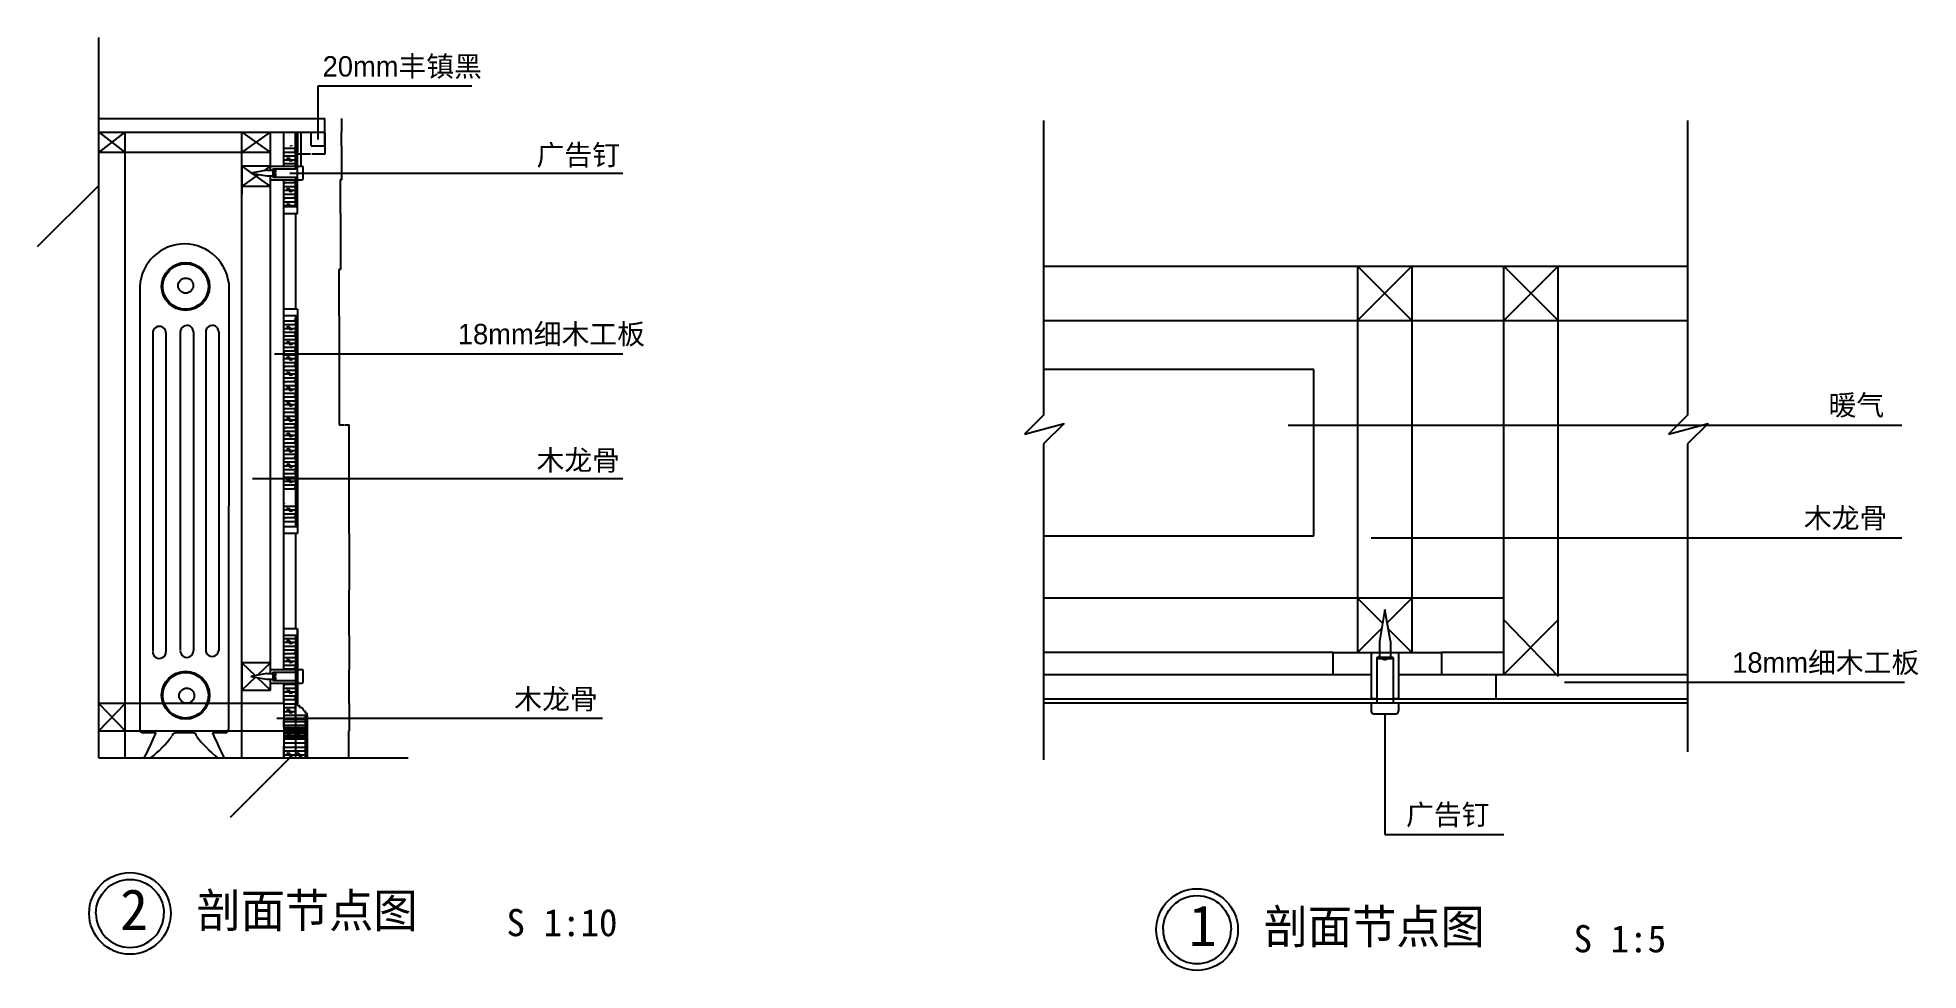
# Model space of a CAD drawing. Header units: metres. Extents: x 287475 to 290240, y -2080 to -709.
import ezdxf

# ---------------------------------------------------------------- set-up
doc = ezdxf.new("R2010")
doc.units = ezdxf.units.M
for name, color, linetype in [('1', 5, 'Continuous'), ('10', 8, 'Continuous'), ('12', 1, 'Continuous'), ('15', 2, 'Continuous'), ('17', 1, 'Continuous'), ('20', 1, 'Continuous'), ('7', 7, 'Continuous'), ('8', 7, 'Continuous'), ('LAYER4', 1, 'Continuous'), ('LAYER5', 2, 'Continuous')]:
    doc.layers.add(name, color=color, linetype=linetype)
doc.dimstyles.get("Standard").update_dxf_attribs({"dimtxt": 2.5, "dimasz": 2.5, "dimexe": 1.25, "dimexo": 0.625, "dimtad": 1, "dimcen": 2.5, "dimazin": 3, "dimtfac": 1, "dimtmove": 0, "dimatfit": 3})

# ---------------------------------------------------------------- blocks, each defined once
blk = doc.blocks.new('HY-4')
at = {"layer": '20'}
for points in [[(-5, 0, -1), (5, 0, -1)], [(-5, 0, 1), (5, 0, 1)]]:
    blk.add_lwpolyline(points, format="xyb", dxfattribs=at)
blk.add_circle((0, 0), 6, dxfattribs=at)
blk.add_circle((0, 0), 6, dxfattribs=at)
blk = doc.blocks.new('_CLOSEDFILLED')
at = {"color": 0, "linetype": 'BYBLOCK'}
blk.add_solid([(-1, 0), (0, 0), (-1, 0)], dxfattribs=at)
blk = doc.blocks.new('*D1')
for p, q in [((287918.01, -1117.83), (287918.01, -1277.85)), ((287918.26, -1277.85), (287924.895, -1277.85)), ((287925.895, -1277.85), (287932.53, -1277.85)), ((287932.78, -1437.87), (287932.78, -1277.85))]:
    blk.add_line(p, q)
at = {"layer": 'Defpoints'}
for p in [(287918.01, -1117.83), (287918.01, -1277.85), (287932.78, -1437.87)]:
    blk.add_point(p, dxfattribs=at)
at = {"layer": '7', "xscale": 0.25, "yscale": 0.25, "rotation": 180}
blk.add_blockref('_CLOSEDFILLED', (287918.01, -1277.85), dxfattribs=at)
at = {"layer": '7', "xscale": 0.25, "yscale": 0.25}
blk.add_blockref('_CLOSEDFILLED', (287932.78, -1277.85), dxfattribs=at)
at = {"layer": '7', "insert": (287925.395, -1277.85), "char_height": 1, "attachment_point": 5}
blk.add_mtext('N', dxfattribs=at)
blk = doc.blocks.new('*D2')
for p, q in [((287932.78, -1437.87), (287932.78, -1521.06)), ((287932.53, -1521.06), (287932.28, -1521.06)), ((287932.78, -1587.87), (287932.78, -1521.06)), ((287932.78, -1521.06), (287932.78, -1521.06)), ((287933.03, -1521.06), (287933.28, -1521.06))]:
    blk.add_line(p, q)
at = {"layer": 'Defpoints'}
for p in [(287932.78, -1437.87), (287932.78, -1521.06), (287932.78, -1587.87)]:
    blk.add_point(p, dxfattribs=at)
at = {"layer": '7', "xscale": 0.25, "yscale": 0.25}
blk.add_blockref('_CLOSEDFILLED', (287932.78, -1521.06), dxfattribs=at)
at = {"layer": '7', "xscale": 0.25, "yscale": 0.25, "rotation": 180}
blk.add_blockref('_CLOSEDFILLED', (287932.78, -1521.06), dxfattribs=at)
at = {"layer": '7', "insert": (287932.78, -1519.935), "char_height": 1, "attachment_point": 5}
blk.add_mtext('0', dxfattribs=at)
blk = doc.blocks.new('*D3')
for p, q in [((287932.78, -1687.87), (287932.78, -1727.87)), ((287931.82, -1727.87), (287931.57, -1727.87)), ((287932.07, -1767.87), (287932.07, -1727.87)), ((287932.78, -1727.87), (287932.07, -1727.87)), ((287933.03, -1727.87), (287933.28, -1727.87))]:
    blk.add_line(p, q)
at = {"layer": 'Defpoints'}
for p in [(287932.78, -1687.87), (287932.78, -1727.87), (287932.07, -1767.87)]:
    blk.add_point(p, dxfattribs=at)
at = {"layer": '7', "xscale": 0.25, "yscale": 0.25, "rotation": 180}
blk.add_blockref('_CLOSEDFILLED', (287932.07, -1727.87), dxfattribs=at)
at = {"layer": '7', "xscale": 0.25, "yscale": 0.25}
blk.add_blockref('_CLOSEDFILLED', (287932.78, -1727.87), dxfattribs=at)
at = {"layer": '7', "insert": (287932.425, -1728.995), "char_height": 1, "attachment_point": 5}
blk.add_mtext('0,71', dxfattribs=at)
blk = doc.blocks.new('*D4')
for p, q in [((287932.78, -1587.87), (287932.78, -1637.87)), ((287932.53, -1637.87), (287932.28, -1637.87)), ((287932.78, -1687.87), (287932.78, -1637.87)), ((287932.78, -1637.87), (287932.78, -1637.87)), ((287933.03, -1637.87), (287933.28, -1637.87))]:
    blk.add_line(p, q)
at = {"layer": 'Defpoints'}
for p in [(287932.78, -1587.87), (287932.78, -1637.87), (287932.78, -1687.87)]:
    blk.add_point(p, dxfattribs=at)
at = {"layer": '7', "xscale": 0.25, "yscale": 0.25}
blk.add_blockref('_CLOSEDFILLED', (287932.78, -1637.87), dxfattribs=at)
at = {"layer": '7', "xscale": 0.25, "yscale": 0.25, "rotation": 180}
blk.add_blockref('_CLOSEDFILLED', (287932.78, -1637.87), dxfattribs=at)
at = {"layer": '7', "insert": (287932.78, -1636.745), "char_height": 1, "attachment_point": 5}
blk.add_mtext('0', dxfattribs=at)
blk = doc.blocks.new('*D5')
for p, q in [((287919.96, -967.87), (287919.96, -1049.73)), ((287920.21, -1049.73), (287917.76, -1049.73)), ((287918.01, -1117.83), (287918.01, -1049.73))]:
    blk.add_line(p, q)
at = {"layer": 'Defpoints'}
for p in [(287919.96, -967.87), (287919.96, -1049.73), (287918.01, -1117.83)]:
    blk.add_point(p, dxfattribs=at)
at = {"layer": '7', "xscale": 0.25, "yscale": 0.25}
blk.add_blockref('_CLOSEDFILLED', (287918.01, -1049.73), dxfattribs=at)
at = {"layer": '7', "xscale": 0.25, "yscale": 0.25, "rotation": 180}
blk.add_blockref('_CLOSEDFILLED', (287919.96, -1049.73), dxfattribs=at)
at = {"layer": '7', "insert": (287918.985, -1050.855), "char_height": 1, "attachment_point": 5}
blk.add_mtext('1,95', dxfattribs=at)
blk = doc.blocks.new('*D6')
for p, q in [((287921.56, -827.73), (287921.56, -847.8)), ((287921.31, -847.8), (287921.06, -847.8)), ((287921.56, -867.87), (287921.56, -847.8)), ((287921.56, -847.8), (287921.56, -847.8)), ((287921.81, -847.8), (287922.06, -847.8))]:
    blk.add_line(p, q)
at = {"layer": 'Defpoints'}
for p in [(287921.56, -827.73), (287921.56, -847.8), (287921.56, -867.87)]:
    blk.add_point(p, dxfattribs=at)
at = {"layer": '7', "xscale": 0.25, "yscale": 0.25}
blk.add_blockref('_CLOSEDFILLED', (287921.56, -847.8), dxfattribs=at)
at = {"layer": '7', "xscale": 0.25, "yscale": 0.25, "rotation": 180}
blk.add_blockref('_CLOSEDFILLED', (287921.56, -847.8), dxfattribs=at)
at = {"layer": '7', "insert": (287921.56, -846.675), "char_height": 1, "attachment_point": 5}
blk.add_mtext('0', dxfattribs=at)
blk = doc.blocks.new('*D7')
for p, q in [((287921.56, -867.87), (287921.56, -917.87)), ((287921.81, -917.87), (287919.71, -917.87)), ((287919.96, -967.87), (287919.96, -917.87))]:
    blk.add_line(p, q)
at = {"layer": 'Defpoints'}
for p in [(287921.56, -867.87), (287921.56, -917.87), (287919.96, -967.87)]:
    blk.add_point(p, dxfattribs=at)
at = {"layer": '7', "xscale": 0.25, "yscale": 0.25}
blk.add_blockref('_CLOSEDFILLED', (287919.96, -917.87), dxfattribs=at)
at = {"layer": '7', "xscale": 0.25, "yscale": 0.25, "rotation": 180}
blk.add_blockref('_CLOSEDFILLED', (287921.56, -917.87), dxfattribs=at)
at = {"layer": '7', "insert": (287920.76, -918.995), "char_height": 1, "attachment_point": 5}
blk.add_mtext('1,6', dxfattribs=at)
blk = doc.blocks.new('*D8')
for p, q in [((287856.89, -848.8), (287856.89, -880.39)), ((287896.89, -848.8), (287896.89, -880.39)), ((287875.89, -880.39), (287856.64, -880.39)), ((287897.14, -880.39), (287877.89, -880.39))]:
    blk.add_line(p, q)
at = {"layer": 'Defpoints'}
for p in [(287856.89, -848.8), (287896.89, -848.8), (287896.89, -880.39)]:
    blk.add_point(p, dxfattribs=at)
at = {"layer": '7', "xscale": 0.25, "yscale": 0.25}
blk.add_blockref('_CLOSEDFILLED', (287856.89, -880.39), dxfattribs=at)
at = {"layer": '7', "xscale": 0.25, "yscale": 0.25, "rotation": 180}
blk.add_blockref('_CLOSEDFILLED', (287896.89, -880.39), dxfattribs=at)
at = {"layer": '7', "insert": (287876.89, -880.39), "char_height": 1, "attachment_point": 5}
blk.add_mtext('40', dxfattribs=at)

msp = doc.modelspace()

# ---------------------------------------------------------------- hatches: boundary and pattern name
at = {"layer": '10'}
h = msp.add_hatch(dxfattribs=at)
h.set_pattern_fill('ANSI31', scale=250)
h.paths.add_polyline_path([(287564.63, -708.82), (287474.59, -708.82), (287474.59, -1855), (288019.52, -1855), (288019.52, -1767.82), (287564.63, -1767.82)])
h = msp.add_hatch(dxfattribs=at)
h.set_pattern_fill('AR-CONC', scale=25)
h.paths.add_polyline_path([(287474.59, -1855), (288019.52, -1855), (288019.52, -1767.82), (287564.63, -1767.82), (287564.63, -708.82), (287474.59, -708.82)])
h = msp.add_hatch(dxfattribs=at)
h.set_pattern_fill('AR-CONC', scale=25)
h.paths.add_polyline_path([(289901.08, -1044.93), (289901.08, -893.9), (288954.01, -893.9), (288954.01, -1044.93)])
h = msp.add_hatch(dxfattribs=at)
h.set_pattern_fill('ANSI31', scale=300)
h.paths.add_polyline_path([(289901.08, -1044.93), (289901.08, -893.9), (288954.01, -893.9), (288954.01, -1044.93)])
h = msp.add_hatch(dxfattribs=at)
h.set_pattern_fill('CORK', scale=90)
h.paths.add_polyline_path([(289435.9, -1612.93), (289379.17, -1612.93), (289379.17, -1644.93), (289435.9, -1644.93)])
h.paths.add_polyline_path([(289475.9, -1612.93), (289475.9, -1644.93), (289539.17, -1644.93), (289539.17, -1612.93)])
h.paths.add_polyline_path([(289619.17, -1680.93), (289619.17, -1644.93), (289475.9, -1644.93), (289475.9, -1680.93)])
h.paths.add_polyline_path([(289435.9, -1680.93), (289435.9, -1644.93), (288954.01, -1644.93), (288954.01, -1680.93)])
h.paths.add_polyline_path([(289901.08, -1684.74), (289901.08, -1653.56), (289619.17, -1644.93), (289619.17, -1674.93)])

# ---------------------------------------------------------------- linework, layer by layer
at = {"layer": '1'}
msp.add_line((287861.89, -847.82), (287861.89, -897.9), dxfattribs=at)
at = {"layer": '10'}
for p, q in [((287836.89, -871.37), (287853.89, -871.37)), ((287836.89, -876.99), (287853.89, -876.99)), ((287838.25, -879.81), (287836.89, -878.45)), ((287836.89, -882.62), (287853.89, -882.62)), ((287846.68, -868.56), (287845.94, -867.82)), ((287848.09, -868.56), (287847.35, -867.82)), ((287849.5, -868.56), (287848.76, -867.82)), ((287853.89, -875.76), (287852.31, -874.18)), ((287853.89, -874.35), (287853.71, -874.18)), ((287836.89, -888.24), (287853.89, -888.24)), ((287836.89, -893.87), (287853.89, -893.87)), ((287846.68, -891.06), (287841.06, -885.43)), ((287848.09, -891.06), (287842.46, -885.43)), ((287849.5, -891.06), (287843.87, -885.43)), ((287853.44, -897.82), (287852.31, -896.68)), ((287853.89, -896.85), (287853.71, -896.68)), ((287836.89, -921.99), (287853.89, -921.99)), ((287838.25, -924.81), (287836.89, -923.45)), ((287836.89, -927.62), (287853.89, -927.62)), ((287836.89, -933.24), (287853.89, -933.24)), ((287836.89, -938.87), (287853.89, -938.87)), ((287846.68, -936.06), (287841.06, -930.43)), ((287848.09, -936.06), (287842.46, -930.43)), ((287849.5, -936.06), (287843.87, -930.43)), ((287853.89, -920.76), (287852.31, -919.18)), ((287853.89, -919.35), (287853.71, -919.18)), ((287836.89, -944.49), (287853.89, -944.49)), ((287838.25, -947.31), (287836.89, -945.95)), ((287836.89, -950.12), (287853.89, -950.12)), ((287836.89, -955.74), (287853.89, -955.74)), ((287845.94, -957.82), (287841.06, -952.93)), ((287847.35, -957.82), (287842.46, -952.93)), ((287848.76, -957.82), (287843.87, -952.93)), ((287853.89, -943.26), (287852.31, -941.68)), ((287853.7, -967.82), (287853.7, -1107.83)), ((287853.89, -941.85), (287853.71, -941.68)), ((287755.63, -1069.45), (287755.46, -1725.66)), ((287625.01, -1081.54), (287625.01, -1725.66)), ((287836.89, -1125.01), (287853.89, -1125.01)), ((287838.25, -1127.82), (287836.89, -1126.46)), ((287836.89, -1130.63), (287853.89, -1130.63)), ((287846.68, -1139.07), (287841.06, -1133.44)), ((287848.09, -1139.07), (287842.46, -1133.44)), ((287849.5, -1139.07), (287843.87, -1133.44)), ((287853.89, -1123.77), (287852.31, -1122.19)), ((287853.89, -1122.37), (287853.71, -1122.19)), ((287643.89, -1143.3), (287643.89, -1610.13)), ((287663.3, -1143.03), (287663.3, -1611.76)), ((287684.25, -1141.86), (287684.25, -1608.69)), ((287703.66, -1141.59), (287703.66, -1610.32)), ((287721.73, -1141.86), (287721.73, -1608.69)), ((287741.14, -1141.59), (287741.14, -1610.32)), ((287836.89, -1136.26), (287853.89, -1136.26)), ((287836.89, -1141.88), (287853.89, -1141.88)), ((287836.89, -1146.99), (287853.89, -1146.99)), ((287838.25, -1149.81), (287836.89, -1148.45)), ((287836.89, -1152.62), (287853.89, -1152.62)), ((287836.89, -1158.24), (287853.89, -1158.24)), ((287846.68, -1161.06), (287841.06, -1155.43)), ((287848.09, -1161.06), (287842.46, -1155.43)), ((287849.5, -1161.06), (287843.87, -1155.43)), ((287853.89, -1145.76), (287852.31, -1144.18)), ((287853.89, -1144.35), (287853.71, -1144.18)), ((287836.89, -1163.87), (287853.89, -1163.87)), ((287836.89, -1169.49), (287853.89, -1169.49)), ((287838.25, -1172.31), (287836.89, -1170.95)), ((287836.89, -1175.12), (287853.89, -1175.12)), ((287836.89, -1180.74), (287853.89, -1180.74)), ((287836.89, -1186.37), (287853.89, -1186.37)), ((287846.68, -1183.56), (287841.06, -1177.93)), ((287848.09, -1183.56), (287842.46, -1177.93)), ((287849.5, -1183.56), (287843.87, -1177.93)), ((287853.89, -1168.26), (287852.31, -1166.68)), ((287853.89, -1190.76), (287852.31, -1189.18)), ((287853.89, -1166.85), (287853.71, -1166.68)), ((287853.89, -1189.35), (287853.71, -1189.18)), ((287836.89, -1191.99), (287853.89, -1191.99)), ((287838.25, -1194.81), (287836.89, -1193.45)), ((287836.89, -1197.62), (287853.89, -1197.62)), ((287836.89, -1203.24), (287853.89, -1203.24)), ((287836.89, -1208.87), (287853.89, -1208.87)), ((287836.89, -1214.49), (287853.89, -1214.49)), ((287838.25, -1217.31), (287836.89, -1215.95)), ((287846.68, -1206.06), (287841.06, -1200.43)), ((287848.09, -1206.06), (287842.46, -1200.43)), ((287849.5, -1206.06), (287843.87, -1200.43)), ((287853.89, -1213.26), (287852.31, -1211.68)), ((287853.89, -1211.85), (287853.71, -1211.68)), ((287836.89, -1220.12), (287853.89, -1220.12)), ((287836.89, -1225.74), (287853.89, -1225.74)), ((287836.89, -1231.37), (287853.89, -1231.37)), ((287836.89, -1236.99), (287853.89, -1236.99)), ((287838.25, -1239.81), (287836.89, -1238.45)), ((287836.89, -1242.62), (287853.89, -1242.62)), ((287846.68, -1228.56), (287841.06, -1222.93)), ((287848.09, -1228.56), (287842.46, -1222.93)), ((287849.5, -1228.56), (287843.87, -1222.93)), ((287853.89, -1235.76), (287852.31, -1234.18)), ((287853.89, -1234.35), (287853.71, -1234.18)), ((287836.89, -1248.24), (287853.89, -1248.24)), ((287836.89, -1253.87), (287853.89, -1253.87)), ((287836.89, -1259.49), (287853.89, -1259.49)), ((287838.25, -1262.31), (287836.89, -1260.95)), ((287836.89, -1265.12), (287853.89, -1265.12)), ((287836.89, -1270.74), (287853.89, -1270.74)), ((287846.68, -1251.06), (287841.06, -1245.43)), ((287846.68, -1273.56), (287841.06, -1267.93)), ((287848.09, -1251.06), (287842.46, -1245.43)), ((287848.09, -1273.56), (287842.46, -1267.93)), ((287849.5, -1251.06), (287843.87, -1245.43)), ((287849.5, -1273.56), (287843.87, -1267.93)), ((287853.89, -1258.26), (287852.31, -1256.68)), ((287853.89, -1256.85), (287853.71, -1256.68)), ((287836.89, -1276.37), (287853.89, -1276.37)), ((287836.89, -1281.99), (287853.89, -1281.99)), ((287838.25, -1284.81), (287836.89, -1283.45)), ((287836.89, -1287.62), (287853.89, -1287.62)), ((287836.89, -1293.24), (287853.89, -1293.24)), ((287836.89, -1298.87), (287853.89, -1298.87)), ((287846.68, -1296.06), (287841.06, -1290.43)), ((287848.09, -1296.06), (287842.46, -1290.43)), ((287849.5, -1296.06), (287843.87, -1290.43)), ((287853.89, -1280.76), (287852.31, -1279.18)), ((287853.89, -1279.35), (287853.71, -1279.18)), ((287836.89, -1304.49), (287853.89, -1304.49)), ((287838.25, -1307.31), (287836.89, -1305.95)), ((287836.89, -1310.12), (287853.89, -1310.12)), ((287836.89, -1315.74), (287853.89, -1315.74)), ((287836.89, -1321.37), (287853.89, -1321.37)), ((287836.89, -1326.99), (287853.89, -1326.99)), ((287846.68, -1318.56), (287841.06, -1312.93)), ((287848.09, -1318.56), (287842.46, -1312.93)), ((287849.5, -1318.56), (287843.87, -1312.93)), ((287853.89, -1303.26), (287852.31, -1301.68)), ((287853.89, -1325.76), (287852.31, -1324.18)), ((287853.89, -1301.85), (287853.71, -1301.68)), ((287853.89, -1324.35), (287853.71, -1324.18)), ((287838.25, -1329.81), (287836.89, -1328.45)), ((287836.89, -1332.62), (287853.89, -1332.62)), ((287836.89, -1338.24), (287853.89, -1338.24)), ((287836.89, -1343.87), (287853.89, -1343.87)), ((287836.89, -1349.49), (287853.89, -1349.49)), ((287838.25, -1352.31), (287836.89, -1350.95)), ((287836.89, -1355.12), (287853.89, -1355.12)), ((287846.68, -1341.06), (287841.06, -1335.43)), ((287848.09, -1341.06), (287842.46, -1335.43)), ((287849.5, -1341.06), (287843.87, -1335.43)), ((287853.89, -1348.26), (287852.31, -1346.68)), ((287853.89, -1346.85), (287853.71, -1346.68)), ((287836.89, -1360.74), (287853.89, -1360.74)), ((287836.89, -1366.37), (287853.89, -1366.37)), ((287836.89, -1371.99), (287853.89, -1371.99)), ((287846.68, -1363.56), (287841.06, -1357.93)), ((287848.09, -1363.56), (287842.46, -1357.93)), ((287849.5, -1363.56), (287843.87, -1357.93)), ((287853.89, -1370.76), (287852.31, -1369.18)), ((287853.89, -1369.35), (287853.71, -1369.18)), ((287838.25, -1394.81), (287836.89, -1393.45)), ((287836.89, -1397.62), (287853.89, -1397.62)), ((287836.89, -1403.24), (287853.89, -1403.24)), ((287836.89, -1408.87), (287853.89, -1408.87)), ((287846.68, -1406.06), (287841.06, -1400.43)), ((287848.09, -1406.06), (287842.46, -1400.43)), ((287849.5, -1406.06), (287843.87, -1400.43)), ((287836.89, -1414.49), (287853.89, -1414.49)), ((287838.25, -1417.31), (287836.89, -1415.95)), ((287836.89, -1420.12), (287853.89, -1420.12)), ((287853.89, -1413.26), (287852.31, -1411.68)), ((287853.7, -1437.86), (287853.7, -1577.87)), ((287853.89, -1411.85), (287853.71, -1411.68)), ((287836.89, -1592.01), (287853.89, -1592.01)), ((287836.89, -1597.63), (287853.89, -1597.63)), ((287836.89, -1603.24), (287853.89, -1603.24)), ((287846.68, -1600.44), (287841.06, -1594.82)), ((287848.09, -1600.44), (287842.46, -1594.82)), ((287849.5, -1600.44), (287843.87, -1594.82)), ((287836.89, -1608.87), (287853.89, -1608.87)), ((287836.89, -1614.49), (287853.89, -1614.49)), ((287838.25, -1617.31), (287836.89, -1615.95)), ((287836.89, -1620.12), (287853.89, -1620.12)), ((287836.89, -1625.74), (287853.89, -1625.74)), ((287836.89, -1631.37), (287853.89, -1631.37)), ((287846.68, -1628.56), (287841.06, -1622.93)), ((287848.09, -1628.56), (287842.46, -1622.93)), ((287849.5, -1628.56), (287843.87, -1622.93)), ((287853.89, -1613.26), (287852.31, -1611.68)), ((287853.89, -1611.85), (287853.71, -1611.68)), ((287836.89, -1636.99), (287853.89, -1636.99)), ((287836.89, -1659.49), (287853.89, -1659.49)), ((287853.89, -1635.76), (287852.31, -1634.18)), ((287853.89, -1658.26), (287853.44, -1657.82)), ((287853.89, -1634.35), (287853.71, -1634.18)), ((287838.25, -1662.31), (287836.89, -1660.95)), ((287836.89, -1665.12), (287853.89, -1665.12)), ((287836.89, -1670.74), (287853.89, -1670.74)), ((287836.89, -1676.37), (287853.89, -1676.37)), ((287836.89, -1681.99), (287853.89, -1681.99)), ((287838.25, -1684.81), (287836.89, -1683.45)), ((287846.68, -1673.56), (287841.06, -1667.93)), ((287848.09, -1673.56), (287842.46, -1667.93)), ((287849.5, -1673.56), (287843.87, -1667.93)), ((287853.89, -1680.76), (287852.31, -1679.18)), ((287853.89, -1679.35), (287853.71, -1679.18)), ((287836.89, -1688.18), (287853.89, -1688.18)), ((287836.89, -1693.8), (287853.89, -1693.8)), ((287836.89, -1699.43), (287853.89, -1699.43)), ((287836.89, -1705.05), (287853.89, -1705.05)), ((287836.89, -1710.68), (287853.89, -1710.68)), ((287836.89, -1714.19), (287853.89, -1714.19)), ((287846.68, -1702.24), (287841.06, -1696.62)), ((287848.09, -1702.24), (287842.46, -1696.62)), ((287849.5, -1702.24), (287843.87, -1696.62)), ((287850.88, -1710.68), (287867.88, -1710.68)), ((287850.88, -1714.19), (287867.88, -1714.19)), ((287853.89, -1712.95), (287853.44, -1712.51)), ((287648.77, -1730.91), (287630.26, -1730.91)), ((287702.96, -1730.91), (287677.51, -1730.91)), ((287750.21, -1730.91), (287731.7, -1730.91)), ((287838.25, -1717), (287836.89, -1715.64)), ((287838.25, -1719.5), (287836.89, -1718.14)), ((287836.89, -1719.81), (287853.89, -1719.81)), ((287836.89, -1722.87), (287853.89, -1722.87)), ((287836.89, -1725.44), (287853.89, -1725.44)), ((287836.89, -1728.5), (287853.89, -1728.5)), ((287836.89, -1731.06), (287853.89, -1731.06)), ((287836.89, -1734.12), (287853.89, -1734.12)), ((287836.89, -1736.69), (287853.89, -1736.69)), ((287836.89, -1739.75), (287853.89, -1739.75)), ((287846.68, -1728.25), (287841.06, -1722.62)), ((287846.68, -1736.93), (287841.06, -1731.31)), ((287848.09, -1728.25), (287842.46, -1722.62)), ((287848.09, -1736.93), (287842.46, -1731.31)), ((287849.5, -1728.25), (287843.87, -1722.62)), ((287849.5, -1736.93), (287843.87, -1731.31)), ((287850.88, -1719.81), (287867.88, -1719.81)), ((287850.88, -1722.87), (287867.88, -1722.87)), ((287850.88, -1725.44), (287867.88, -1725.44)), ((287850.88, -1728.5), (287867.88, -1728.5)), ((287850.88, -1731.06), (287867.88, -1731.06)), ((287850.88, -1734.12), (287867.88, -1734.12)), ((287850.88, -1736.69), (287867.88, -1736.69)), ((287850.88, -1739.75), (287867.88, -1739.75)), ((287853.89, -1735.45), (287852.31, -1733.87)), ((287853.89, -1734.05), (287853.71, -1733.87)), ((287860.68, -1728.25), (287855.05, -1722.62)), ((287860.68, -1736.93), (287855.05, -1731.31)), ((287862.08, -1728.25), (287856.46, -1722.62)), ((287862.08, -1736.93), (287856.46, -1731.31)), ((287863.49, -1728.25), (287857.87, -1722.62)), ((287863.49, -1736.93), (287857.87, -1731.31)), ((287836.89, -1745.37), (287853.89, -1745.37)), ((287836.89, -1751.94), (287853.89, -1751.94)), ((287838.25, -1754.75), (287836.89, -1753.39)), ((287836.89, -1757.56), (287853.89, -1757.56)), ((287836.89, -1763.19), (287853.89, -1763.19)), ((287846.68, -1766), (287841.06, -1760.38)), ((287848.09, -1766), (287842.46, -1760.38)), ((287849.5, -1766), (287843.87, -1760.38)), ((287850.88, -1745.37), (287867.88, -1745.37)), ((287850.88, -1751.94), (287867.88, -1751.94)), ((287850.88, -1757.56), (287867.88, -1757.56)), ((287850.88, -1763.19), (287867.88, -1763.19)), ((287853.89, -1750.71), (287853.44, -1750.26)), ((287860.68, -1766), (287855.05, -1760.38)), ((287862.08, -1766), (287856.46, -1760.38)), ((287863.49, -1766), (287857.87, -1760.38))]:
    msp.add_line(p, q, dxfattribs=at)
for centre, radius in [((287692.21, -1074.62), 35.21), ((287692.21, -1074.62), 33.46), ((287692.36, -1073.39), 11.15), ((287692.21, -1675.64), 35.21), ((287692.21, -1675.64), 33.46), ((287693.89, -1676.31), 11.15)]:
    msp.add_circle(centre, radius, dxfattribs=at)
for centre, radius, start, end in [((287690.53, -1077.81), 65.63, 7.32, 183.26), ((287653.59, -1143.1), 9.7, 359.58, 181.21), ((287693.95, -1141.66), 9.7, 359.58, 181.21), ((287731.43, -1141.66), 9.7, 359.58, 181.21), ((287653.59, -1611.69), 9.7, 178.79, 0.42), ((287693.95, -1610.25), 9.7, 178.79, 0.42), ((287731.43, -1608.89), 9.7, 178.79, 0.42), ((287630.26, -1725.66), 5.25, 180, 270), ((286971.61, -1436.03), 738.57, 333.31, 336.47), ((287514.53, -1613.74), 199.44, 309.42, 322.27), ((287677.51, -1736.16), 5.25, 90, 175.84), ((287702.96, -1736.16), 5.25, 4.16, 90), ((287865.94, -1613.74), 199.44, 217.73, 230.58), ((288408.86, -1436.03), 738.57, 203.53, 206.69), ((287750.54, -1725.99), 4.93, 266.18, 3.81)]:
    msp.add_arc(centre, radius, start, end, dxfattribs=at)
at = {"layer": '12'}
for p, q in [((287564.63, -827.82), (287896.89, -827.82)), ((287896.89, -867.82), (287896.89, -827.82)), ((287564.63, -847.82), (287896.89, -847.82)), ((287564.63, -847.82), (287603.5, -877.82)), ((287564.63, -877.82), (287603.5, -847.82)), ((287603.5, -1767.82), (287603.5, -847.82)), ((287774.88, -1767.82), (287774.88, -847.82)), ((287774.88, -877.82), (287816.89, -847.82)), ((287774.88, -847.82), (287816.89, -877.82)), ((287816.89, -903.82), (287816.89, -847.82)), ((287836.89, -897.82), (287836.89, -847.82)), ((287853.89, -897.82), (287853.89, -847.82)), ((287856.89, -967.82), (287856.89, -847.82)), ((287876.89, -867.82), (287876.89, -847.82)), ((287564.63, -877.44), (287816.89, -877.44)), ((287876.89, -867.82), (287896.89, -867.82)), ((287774.88, -897.82), (287774.88, -938.27)), ((287816.89, -897.82), (287774.88, -897.82)), ((287774.88, -897.82), (287788.83, -907.78)), ((287774.88, -927.82), (287800.01, -909.87)), ((287789.26, -908.09), (287816.89, -927.82)), ((287807.51, -904.51), (287816.89, -897.82)), ((287816.89, -903.82), (287816.89, -897.82)), ((287816.89, -1643.82), (287816.89, -911.82)), ((287816.89, -938.27), (287816.89, -911.82)), ((287836.89, -1637.82), (287836.89, -917.82)), ((287853.89, -957.82), (287853.89, -917.82)), ((287856.89, -967.82), (287836.89, -967.82)), ((287856.89, -1107.83), (287836.89, -1107.83)), ((287853.89, -1117.83), (287853.89, -1427.87)), ((287856.89, -1107.83), (287856.89, -1437.87)), ((287856.89, -1437.87), (287836.89, -1437.87)), ((287856.89, -1577.87), (287836.89, -1577.87)), ((287856.89, -1577.87), (287836.89, -1577.87)), ((287856.89, -1587.87), (287836.89, -1587.87)), ((287853.89, -1587.87), (287853.89, -1687.82)), ((287856.89, -1577.87), (287856.89, -1687.82)), ((287816.89, -1627.86), (287774.88, -1627.86)), ((287774.88, -1627.86), (287774.88, -1668.32)), ((287774.88, -1627.86), (287794.53, -1646.79)), ((287816.89, -1627.86), (287797.83, -1646.21)), ((287816.89, -1644.34), (287816.89, -1627.86)), ((289463.9, -1612.93), (289475.9, -1612.93)), ((287794.91, -1649.03), (287774.88, -1668.32)), ((287797.26, -1649.42), (287816.89, -1668.32)), ((287816.89, -1668.32), (287816.89, -1651.6)), ((287836.89, -1687.82), (287836.89, -1657.82)), ((287774.88, -1668.32), (287816.89, -1668.32)), ((287836.89, -1722.51), (287836.89, -1712.51)), ((287853.89, -1704.82), (287853.89, -1687.82)), ((287853.89, -1687.82), (287856.89, -1687.82)), ((287853.89, -1687.82), (287856.89, -1687.82)), ((287853.89, -1704.82), (287870.89, -1704.82)), ((287856.89, -1690.65), (287856.89, -1687.82)), ((287856.89, -1690.65), (287860.29, -1690.65)), ((287860.29, -1693.48), (287860.29, -1690.65)), ((287866.35, -1699.15), (287868.62, -1699.15)), ((287868.62, -1701.98), (287868.62, -1699.15)), ((287868.62, -1701.98), (287870.89, -1701.98)), ((287870.89, -1704.82), (287870.89, -1701.98)), ((287564.63, -1727.82), (287836.75, -1727.82)), ((287853.89, -1739.51), (287853.89, -1722.51)), ((287836.89, -1767.82), (287836.89, -1750.26))]:
    msp.add_line(p, q, dxfattribs=at)
msp.add_arc((287860.03, -1699.84), 6.36, 6.24, 87.67, dxfattribs=at)
at = {"layer": '15'}
for q in [(287564.63, -708.82), (288019.52, -1767.82)]:
    msp.add_line((287564.63, -1767.82), q, dxfattribs=at)
at = {"layer": '17'}
for p, q in [((287811.49, -903.82), (287788.13, -907.91)), ((287788.13, -907.91), (287811.75, -911.82)), ((287811.49, -903.82), (287820.51, -903.82)), ((287811.49, -911.82), (287820.51, -911.82)), ((287816.89, -897.82), (287853.89, -897.82)), ((287820.51, -901.82), (287820.51, -913.82)), ((287820.51, -901.82), (287856.79, -901.82)), ((287820.51, -901.82), (287852.46, -901.82)), ((287820.51, -901.82), (287820.51, -906.89)), ((287820.51, -901.87), (287824.51, -901.87)), ((287820.51, -902.12), (287824.51, -902.12)), ((287820.51, -902.37), (287824.51, -902.37)), ((287820.51, -902.62), (287824.51, -902.62)), ((287820.51, -902.87), (287824.51, -902.87)), ((287820.51, -903.12), (287824.51, -903.12)), ((287820.51, -903.37), (287824.51, -903.37)), ((287820.51, -903.62), (287824.51, -903.62)), ((287820.51, -903.87), (287824.51, -903.87)), ((287820.51, -904.12), (287824.51, -904.12)), ((287820.51, -904.37), (287824.51, -904.37)), ((287820.51, -904.62), (287824.51, -904.62)), ((287820.51, -904.87), (287824.51, -904.87)), ((287820.51, -905.12), (287824.51, -905.12)), ((287820.51, -905.37), (287824.51, -905.37)), ((287820.51, -905.62), (287824.51, -905.62)), ((287820.51, -905.87), (287824.51, -905.87)), ((287820.51, -906.12), (287824.51, -906.12)), ((287820.51, -906.37), (287824.51, -906.37)), ((287820.51, -906.62), (287824.51, -906.62)), ((287820.51, -906.87), (287824.51, -906.87)), ((287820.51, -907.12), (287822.32, -907.12)), ((287820.51, -907.37), (287822.32, -907.37)), ((287820.51, -907.62), (287822.32, -907.62)), ((287820.51, -907.87), (287822.32, -907.87)), ((287820.51, -908.12), (287822.32, -908.12)), ((287820.51, -908.37), (287822.32, -908.37)), ((287820.51, -908.62), (287822.32, -908.62)), ((287820.51, -908.87), (287824.51, -908.87)), ((287820.51, -909.12), (287824.51, -909.12)), ((287820.51, -909.37), (287824.51, -909.37)), ((287820.51, -909.62), (287824.51, -909.62)), ((287820.51, -909.87), (287824.51, -909.87)), ((287820.51, -910.12), (287824.51, -910.12)), ((287820.51, -910.37), (287824.51, -910.37)), ((287820.51, -910.62), (287824.51, -910.62)), ((287820.51, -910.87), (287824.51, -910.87)), ((287820.51, -911.12), (287824.51, -911.12)), ((287820.51, -911.37), (287824.51, -911.37)), ((287820.51, -911.62), (287824.51, -911.62)), ((287820.51, -911.87), (287824.51, -911.87)), ((287820.51, -912.12), (287824.51, -912.12)), ((287820.51, -912.37), (287824.51, -912.37)), ((287820.51, -912.62), (287824.51, -912.62)), ((287820.84, -901.82), (287856.89, -901.82)), ((287822.32, -906.89), (287822.32, -908.76)), ((287824.51, -906.89), (287822.32, -906.89)), ((287822.32, -908.76), (287824.51, -908.76)), ((287824.51, -901.82), (287824.51, -906.89)), ((287824.51, -908.76), (287824.51, -913.82)), ((287853.89, -897.82), (287853.89, -901.82)), ((287856.89, -897.9), (287862.89, -897.9)), ((287864.89, -915.86), (287864.89, -899.9)), ((287864.89, -915.86), (287864.89, -899.9)), ((287816.89, -917.82), (287853.89, -917.82)), ((287820.51, -912.87), (287824.51, -912.87)), ((287820.51, -913.12), (287824.51, -913.12)), ((287820.51, -913.37), (287824.51, -913.37)), ((287820.51, -913.62), (287824.51, -913.62)), ((287820.51, -913.82), (287852.46, -913.82)), ((287820.84, -913.82), (287856.89, -913.82)), ((287820.84, -913.82), (287856.89, -913.82)), ((287849.64, -917.82), (287849.64, -917.82)), ((287853.89, -913.82), (287853.89, -917.82)), ((287856.89, -917.86), (287862.89, -917.86)), ((289455.72, -1549.43), (289447.9, -1596.67)), ((289463.9, -1596.14), (289455.72, -1549.43)), ((289447.9, -1596.14), (289447.9, -1620.18)), ((289463.9, -1596.14), (289463.9, -1620.18)), ((289435.9, -1612.93), (289435.9, -1680.93)), ((289467.9, -1620.18), (289443.9, -1620.18)), ((289443.9, -1620.18), (289443.9, -1678.09)), ((289443.9, -1620.83), (289443.9, -1686.93)), ((289443.9, -1620.83), (289443.9, -1686.93)), ((289454.02, -1622.18), (289443.9, -1622.18)), ((289444.3, -1620.18), (289444.3, -1622.18)), ((289444.8, -1620.18), (289444.8, -1622.18)), ((289445.3, -1620.18), (289445.3, -1622.18)), ((289445.8, -1620.18), (289445.8, -1622.18)), ((289446.3, -1620.18), (289446.3, -1622.18)), ((289446.8, -1620.18), (289446.8, -1622.18)), ((289447.3, -1620.18), (289447.3, -1622.18)), ((289447.8, -1620.18), (289447.8, -1622.18)), ((289448.3, -1620.18), (289448.3, -1622.18)), ((289448.8, -1620.18), (289448.8, -1622.18)), ((289449.3, -1620.18), (289449.3, -1622.18)), ((289449.8, -1620.18), (289449.8, -1622.18)), ((289450.3, -1620.18), (289450.3, -1622.18)), ((289450.8, -1620.18), (289450.8, -1622.18)), ((289451.3, -1620.18), (289451.3, -1622.18)), ((289451.8, -1620.18), (289451.8, -1622.18)), ((289452.3, -1620.18), (289452.3, -1622.18)), ((289452.8, -1620.18), (289452.8, -1622.18)), ((289453.3, -1620.18), (289453.3, -1622.18)), ((289453.8, -1620.18), (289453.8, -1622.18)), ((289454.02, -1623.8), (289454.02, -1622.18)), ((289457.74, -1623.8), (289454.02, -1623.8)), ((289454.3, -1620.18), (289454.3, -1623.8)), ((289454.8, -1620.18), (289454.8, -1623.8)), ((289455.3, -1620.18), (289455.3, -1623.8)), ((289455.8, -1620.18), (289455.8, -1623.8)), ((289456.3, -1620.18), (289456.3, -1623.8)), ((289456.8, -1620.18), (289456.8, -1623.8)), ((289457.3, -1620.18), (289457.3, -1623.8)), ((289467.9, -1620.18), (289457.74, -1620.18)), ((289457.74, -1622.18), (289457.74, -1623.8)), ((289467.9, -1622.18), (289457.74, -1622.18)), ((289457.8, -1620.18), (289457.8, -1622.18)), ((289458.3, -1620.18), (289458.3, -1622.18)), ((289458.8, -1620.18), (289458.8, -1622.18)), ((289459.3, -1620.18), (289459.3, -1622.18)), ((289459.8, -1620.18), (289459.8, -1622.18)), ((289460.3, -1620.18), (289460.3, -1622.18)), ((289460.8, -1620.18), (289460.8, -1622.18)), ((289461.3, -1620.18), (289461.3, -1622.18)), ((289461.8, -1620.18), (289461.8, -1622.18)), ((289462.3, -1620.18), (289462.3, -1622.18)), ((289462.8, -1620.18), (289462.8, -1622.18)), ((289463.3, -1620.18), (289463.3, -1622.18)), ((289463.8, -1620.18), (289463.8, -1622.18)), ((289464.3, -1620.18), (289464.3, -1622.18)), ((289464.8, -1620.18), (289464.8, -1622.18)), ((289465.3, -1620.18), (289465.3, -1622.18)), ((289465.8, -1620.18), (289465.8, -1622.18)), ((289466.3, -1620.18), (289466.3, -1622.18)), ((289466.8, -1620.18), (289466.8, -1622.18)), ((289467.3, -1620.18), (289467.3, -1622.18)), ((289467.8, -1620.18), (289467.8, -1622.18)), ((289467.9, -1620.18), (289467.9, -1686.74)), ((289467.9, -1620.18), (289467.9, -1678.09)), ((289467.9, -1620.83), (289467.9, -1686.93)), ((289475.9, -1612.93), (289475.9, -1680.93)), ((287811.49, -1643.82), (287788.13, -1647.91)), ((287788.13, -1647.91), (287811.75, -1651.82)), ((287811.49, -1643.82), (287820.51, -1643.82)), ((287811.49, -1651.82), (287820.51, -1651.82)), ((287816.89, -1637.82), (287853.89, -1637.82)), ((287816.89, -1657.82), (287853.89, -1657.82)), ((287820.51, -1641.82), (287856.79, -1641.82)), ((287820.51, -1641.82), (287820.51, -1646.89)), ((287820.51, -1641.82), (287820.51, -1653.82)), ((287820.51, -1641.82), (287852.46, -1641.82)), ((287820.51, -1641.87), (287824.51, -1641.87)), ((287820.51, -1642.12), (287824.51, -1642.12)), ((287820.51, -1642.37), (287824.51, -1642.37)), ((287820.51, -1642.62), (287824.51, -1642.62)), ((287820.51, -1642.87), (287824.51, -1642.87)), ((287820.51, -1643.12), (287824.51, -1643.12)), ((287820.51, -1643.37), (287824.51, -1643.37)), ((287820.51, -1643.62), (287824.51, -1643.62)), ((287820.51, -1643.87), (287824.51, -1643.87)), ((287820.51, -1644.12), (287824.51, -1644.12)), ((287820.51, -1644.37), (287824.51, -1644.37)), ((287820.51, -1644.62), (287824.51, -1644.62)), ((287820.51, -1644.87), (287824.51, -1644.87)), ((287820.51, -1645.12), (287824.51, -1645.12)), ((287820.51, -1645.37), (287824.51, -1645.37)), ((287820.51, -1645.62), (287824.51, -1645.62)), ((287820.51, -1645.87), (287824.51, -1645.87)), ((287820.51, -1646.12), (287824.51, -1646.12)), ((287820.51, -1646.37), (287824.51, -1646.37)), ((287820.51, -1646.62), (287824.51, -1646.62)), ((287820.51, -1646.87), (287824.51, -1646.87)), ((287820.51, -1647.12), (287822.32, -1647.12)), ((287820.51, -1647.37), (287822.32, -1647.37)), ((287820.51, -1647.62), (287822.32, -1647.62)), ((287820.51, -1647.87), (287822.32, -1647.87)), ((287820.51, -1648.12), (287822.32, -1648.12)), ((287820.51, -1648.37), (287822.32, -1648.37)), ((287820.51, -1648.62), (287822.32, -1648.62)), ((287820.51, -1648.87), (287824.51, -1648.87)), ((287820.51, -1649.12), (287824.51, -1649.12)), ((287820.51, -1649.37), (287824.51, -1649.37)), ((287820.51, -1649.62), (287824.51, -1649.62)), ((287820.51, -1649.87), (287824.51, -1649.87)), ((287820.51, -1650.12), (287824.51, -1650.12)), ((287820.51, -1650.37), (287824.51, -1650.37)), ((287820.51, -1650.62), (287824.51, -1650.62)), ((287820.51, -1650.87), (287824.51, -1650.87)), ((287820.51, -1651.12), (287824.51, -1651.12)), ((287820.51, -1651.37), (287824.51, -1651.37)), ((287820.51, -1651.62), (287824.51, -1651.62)), ((287820.51, -1651.87), (287824.51, -1651.87)), ((287820.51, -1652.12), (287824.51, -1652.12)), ((287820.51, -1652.37), (287824.51, -1652.37)), ((287820.51, -1652.62), (287824.51, -1652.62)), ((287820.51, -1652.87), (287824.51, -1652.87)), ((287820.51, -1653.12), (287824.51, -1653.12)), ((287820.51, -1653.37), (287824.51, -1653.37)), ((287820.51, -1653.62), (287824.51, -1653.62)), ((287820.51, -1653.82), (287852.46, -1653.82)), ((287820.84, -1641.82), (287856.89, -1641.82)), ((287820.84, -1653.82), (287856.89, -1653.82)), ((287820.84, -1653.82), (287856.89, -1653.82)), ((287824.51, -1646.89), (287822.32, -1646.89)), ((287822.32, -1646.89), (287822.32, -1648.76)), ((287822.32, -1648.76), (287824.51, -1648.76)), ((287824.51, -1641.82), (287824.51, -1646.89)), ((287824.51, -1648.76), (287824.51, -1653.82)), ((287849.64, -1657.82), (287849.64, -1657.82)), ((287853.89, -1637.82), (287853.89, -1641.82)), ((287853.89, -1653.82), (287853.89, -1657.82)), ((287856.89, -1637.9), (287862.89, -1637.9)), ((287856.89, -1657.86), (287862.89, -1657.86)), ((287864.89, -1655.86), (287864.89, -1639.9)), ((287864.89, -1655.86), (287864.89, -1639.9)), ((289435.81, -1686.93), (289435.81, -1698.93)), ((289435.9, -1672.44), (289435.9, -1672.44)), ((289443.9, -1680.93), (289435.9, -1680.93)), ((289475.9, -1680.93), (289467.9, -1680.93)), ((289475.74, -1686.93), (289475.74, -1698.93)), ((287836.89, -1687.82), (287836.89, -1767.82)), ((287849.64, -1712.51), (287849.64, -1712.51)), ((287853.89, -1687.82), (287853.89, -1767.82)), ((287853.89, -1704.82), (287870.89, -1704.82)), ((287853.89, -1708.51), (287853.89, -1712.51)), ((287863.63, -1712.51), (287863.63, -1712.51)), ((287867.89, -1704.82), (287867.89, -1767.82)), ((287870.89, -1704.82), (287870.89, -1767.82)), ((289439.81, -1702.93), (289471.74, -1702.93)), ((289439.81, -1702.93), (289471.74, -1702.93)), ((287849.64, -1750.26), (287849.64, -1750.26)), ((287853.89, -1746.26), (287853.89, -1750.26)), ((287863.63, -1750.26), (287863.63, -1750.26))]:
    msp.add_line(p, q, dxfattribs=at)
for centre, radius, start, end in [((287862.89, -899.9), 2, 0, 90), ((287862.89, -899.9), 2, 0, 90), ((287862.89, -915.86), 2, 270, 0), ((287862.89, -915.86), 2, 270, 0), ((287862.89, -1639.9), 2, 0, 90), ((287862.89, -1639.9), 2, 0, 90), ((287862.89, -1655.86), 2, 270, 0), ((287862.89, -1655.86), 2, 270, 0), ((289439.81, -1698.93), 4, 180, 270), ((289439.81, -1698.93), 4, 180, 270), ((289471.74, -1698.93), 4, 270, 0), ((289471.74, -1698.93), 4, 270, 0)]:
    msp.add_arc(centre, radius, start, end, dxfattribs=at)
at = {"layer": 'LAYER4'}
for p, q in [((288954.01, -830.61), (288954.01, -1263.88)), ((289901.08, -830.61), (289901.08, -1263.88)), ((287816.89, -927.82), (287774.88, -927.82)), ((287856.89, -957.82), (287836.89, -957.82)), ((287856.89, -967.82), (287836.89, -967.82)), ((289415.66, -1044.93), (289415.66, -1612.93)), ((289415.66, -1124.93), (289495.66, -1044.93)), ((289415.66, -1044.93), (289495.66, -1124.93)), ((289495.66, -1044.93), (289495.66, -1612.93)), ((289630.72, -1644.93), (289630.72, -1044.93)), ((289630.72, -1124.93), (289710.72, -1044.93)), ((289630.72, -1044.93), (289710.72, -1124.93)), ((289710.63, -1647.73), (289710.72, -1044.93)), ((287856.89, -1107.83), (287836.89, -1107.83)), ((287856.89, -1117.83), (287836.89, -1117.83)), ((288954.01, -1124.93), (289901.08, -1124.93)), ((289351.28, -1196.61), (288954.01, -1196.61)), ((289351.28, -1441.05), (289351.28, -1196.61)), ((288954.01, -1263.88), (288926.04, -1291.97)), ((289901.08, -1263.88), (289873.11, -1291.97)), ((288926.04, -1291.97), (288984.25, -1275.92)), ((288984.25, -1275.92), (288954.01, -1306.01)), ((289873.11, -1291.97), (289931.33, -1275.92)), ((289931.33, -1275.92), (289901.08, -1306.01)), ((288954.01, -1306.01), (288954.01, -1770.39)), ((289901.08, -1306.01), (289901.08, -1758.86)), ((287856.89, -1427.87), (287836.89, -1427.87)), ((287856.89, -1437.87), (287836.89, -1437.87)), ((287856.89, -1437.87), (287836.89, -1437.87)), ((287856.89, -1422.87), (287856.89, -1437.87)), ((287856.89, -1427.87), (287856.89, -1437.87)), ((288954.01, -1441.05), (289351.28, -1441.05)), ((289630.72, -1532.93), (288954.01, -1532.93)), ((289415.66, -1532.93), (289452.37, -1569.65)), ((289459.21, -1569.38), (289495.66, -1532.93)), ((289630.72, -1644.93), (289710.72, -1564.93)), ((289630.72, -1564.93), (289710.63, -1647.73)), ((287856.89, -1577.87), (287836.89, -1577.87)), ((287856.89, -1577.87), (287836.89, -1577.87)), ((287856.89, -1577.87), (287836.89, -1577.87)), ((287856.89, -1587.87), (287836.89, -1587.87)), ((287856.89, -1587.87), (287836.89, -1587.87)), ((287856.89, -1577.87), (287856.89, -1637.82)), ((287856.89, -1602.82), (287856.89, -1577.87)), ((289415.66, -1612.93), (289451.07, -1577.52)), ((289460.72, -1578), (289495.66, -1612.93)), ((289379.17, -1612.93), (288954.01, -1612.93)), ((289379.17, -1612.93), (289539.17, -1612.93)), ((289379.17, -1612.93), (289379.17, -1644.93)), ((289630.72, -1612.93), (289539.17, -1612.93)), ((289539.17, -1612.93), (289539.17, -1644.93)), ((288954.01, -1644.93), (289435.9, -1644.93)), ((289475.9, -1644.93), (289901.08, -1644.93)), ((289619.17, -1644.93), (289619.17, -1680.93)), ((288954.01, -1680.93), (289901.08, -1680.93)), ((288954.01, -1686.93), (289901.08, -1686.93)), ((287836.89, -1687.82), (287564.63, -1687.82)), ((287564.63, -1687.82), (287603.5, -1727.82)), ((287564.63, -1727.82), (287603.5, -1687.82)), ((287870.89, -1704.82), (287870.89, -1767.82)), ((287816.89, -1727.82), (287836.75, -1727.82))]:
    msp.add_line(p, q, dxfattribs=at)
at = {"layer": 'LAYER5'}
msp.add_line((288954.01, -1044.93), (289901.08, -1044.93), dxfattribs=at)

# ---------------------------------------------------------------- block references
at = {"layer": '8', "xscale": 10, "yscale": 10, "zscale": 10}
for p in [(287610.36, -1996.36), (289179.68, -2020.11)]:
    msp.add_blockref('HY-4', p, dxfattribs=at)

# ---------------------------------------------------------------- texts
for s, height, p in [('2', 60, (287596.02, -2020.64)), ('剖面节点图', 50, (287708.3, -2017.06)), ('S 1:10', 40, (288164.09, -2029.85)), ('1', 60, (289167.56, -2044.39)), ('剖面节点图', 50, (289277.62, -2040.81)), ('S 1:5', 40, (289733.41, -2053.6))]:
    msp.add_text(s, height=height).set_placement(p)
at = {"layer": '7', "char_height": 30, "attachment_point": 1}
for s, insert in [('\\f幼圆|b0|i0|c134|p49;20\\f幼圆|b0|i0|c0|p49;mm\\f幼圆|b0|i0|c134|p49;丰镇黑', (287893.76, -736.05)), ('\\f幼圆|b0|i0|c134|p49;广告钉', (288208.31, -866.39)), ('\\f幼圆|b0|i0|c134|p49;18mm细木工板', (288092.64, -1129.62)), ('\\f幼圆|b0|i0|c134|p49;暖气', (290108.28, -1234.18)), ('\\f幼圆|b0|i0|c134|p49;木龙骨', (288208.31, -1315.08)), ('\\f幼圆|b0|i0|c134|p49;木龙骨', (290071.95, -1400.04)), ('\\f幼圆|b0|i0|c134|p49;18mm细木工板', (289966.63, -1612.55)), ('\\f幼圆|b0|i0|c134|p49;木龙骨', (288175.48, -1666.24)), ('\\f幼圆|b0|i0|c134|p49;广告钉', (289486.99, -1836.14))]:
    msp.add_mtext(s, dxfattribs=dict(at, insert=insert))

# ---------------------------------------------------------------- dimensions: what is measured, and where the dimension line sits
at = {"layer": '7'}
for base, p1, p2, picture, middle in [((287921.56, -847.8), (287921.56, -827.73), (287921.56, -867.87), '*D6', (287921.56, -846.675)), ((287896.89, -880.39), (287896.89, -848.8), (287856.89, -848.8), '*D8', (287876.89, -880.39)), ((287921.56, -917.87), (287921.56, -867.87), (287919.96, -967.87), '*D7', (287920.76, -918.995)), ((287919.96, -1049.73), (287919.96, -967.87), (287918.01, -1117.83), '*D5', (287918.985, -1050.855)), ((287932.78, -1521.06), (287932.78, -1437.87), (287932.78, -1587.87), '*D2', (287932.78, -1519.935)), ((287932.78, -1637.87), (287932.78, -1587.87), (287932.78, -1687.87), '*D4', (287932.78, -1636.745)), ((287932.78, -1727.87), (287932.78, -1687.87), (287932.07, -1767.87), '*D3', (287932.425, -1728.995))]:
    dim = msp.add_linear_dim(base=base, p1=p1, p2=p2, dimstyle='Standard', dxfattribs=at)
    dim.commit()
    dim.dimension.update_dxf_attribs({"geometry": picture, "text_midpoint": middle})
dim = msp.add_linear_dim(base=(287918.01, -1277.85), p1=(287918.01, -1117.83), p2=(287932.78, -1437.87), text='N', dimstyle='Standard', dxfattribs=at)
dim.commit()
dim.dimension.update_dxf_attribs({"geometry": '*D1', "text_midpoint": (287925.395, -1277.85)})

# ---------------------------------------------------------------- leaders
for points in [[(287887.29, -858.52), (287887.29, -779.65), (288113.09, -779.65)], [(287887.29, -837.19), (287887.29, -779.65), (288113.09, -779.65)], [(287845.51, -908.19), (288335.35, -908.19)], [(287822.87, -1173.7), (288315.04, -1173.7)], [(287843.18, -1173.7), (288335.35, -1173.7)], [(289313.61, -1278.35), (290216.05, -1278.35)], [(287790.52, -1356.88), (288335.35, -1356.88)], [(289435.9, -1444.21), (290029.69, -1444.21)], [(289668.81, -1444.21), (290216.05, -1444.21)], [(289720.07, -1656.62), (290219.76, -1656.62)], [(287826.2, -1709.21), (288305.24, -1709.21)], [(289455.77, -1702.93), (289455.77, -1880.31), (289630.61, -1880.31)]]:
    msp.add_leader(points, dimstyle='Standard', dxfattribs=at)

doc.saveas('drawing.dxf')
